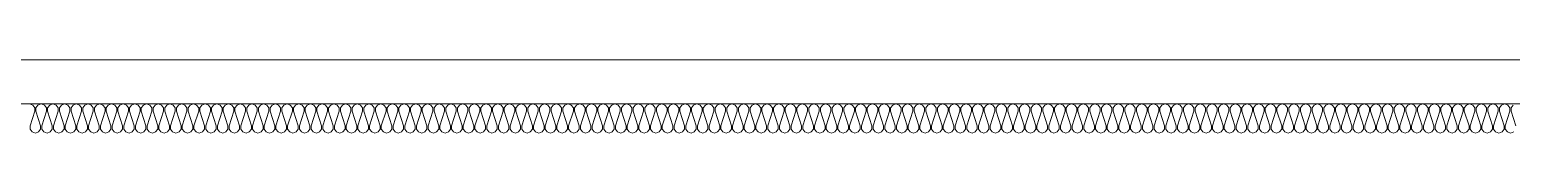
# Model space of a CAD drawing. Header units: millimetres. Extents: x 0 to 420000, y 0 to 297000.
# Drawn here: x 245673 to 250735, y 34200 to 34450 of the extents above; entities that cross this region are included whole.
import ezdxf

# ---------------------------------------------------------------- set-up
doc = ezdxf.new("R2010")
doc.units = ezdxf.units.MM
doc.linetypes.add('CEN', pattern=[62, 60, -1, 0, -1])
for name, color, linetype, lineweight in [('A-AXIS-LINE', 1, 'CEN', 15), ('A-XXXX-FIN2', 6, 'Continuous', 20), ('A-XXXX-INSL2', 8, 'Continuous', 18)]:
    doc.layers.add(name, color=color, linetype=linetype, lineweight=lineweight)

# ---------------------------------------------------------------- blocks, each defined once
blk = doc.blocks.new('axis(211208)')
at = {"layer": 'A-AXIS-LINE', "ltscale": 1000}
blk.add_line((4631788.1, -431118.7), (4955413.1, -431118.7), dxfattribs=at)
blk = doc.blocks.new('지하2층')
at = {"layer": 'A-XXXX-FIN2'}
blk.add_line((4802023.8, -391118.7), (4878823.8, -391118.7), dxfattribs=at)
at = {"layer": 'A-XXXX-INSL2'}
blk.add_line((4802023.8, -391268.7), (4878923.8, -391268.7), dxfattribs=at)
for points in [[(4815983.8, -391268.7), (4815994.8, -391272.7), (4816001.8, -391282.7), (4816001.8, -391293.7), (4815985.8, -391343.7), (4815985.8, -391354.7), (4815992.8, -391364.7), (4816003.8, -391368.7), (4816014.8, -391364.7), (4816021.8, -391354.7), (4816021.8, -391343.7), (4816005.8, -391293.7), (4816005.8, -391282.7), (4816012.8, -391272.7), (4816023.8, -391268.7), (4816034.8, -391272.7), (4816041.8, -391282.7), (4816041.8, -391293.7), (4816025.8, -391343.7), (4816025.8, -391354.7), (4816032.8, -391364.7), (4816043.8, -391368.7), (4816054.8, -391364.7), (4816061.8, -391354.7), (4816061.8, -391343.7), (4816045.8, -391293.7), (4816045.8, -391282.7), (4816052.8, -391272.7), (4816063.8, -391268.7), (4816074.8, -391272.7), (4816081.8, -391282.7), (4816081.8, -391293.7), (4816065.8, -391343.7), (4816065.8, -391354.7), (4816072.8, -391364.7), (4816083.8, -391368.7), (4816094.8, -391364.7), (4816101.8, -391354.7), (4816101.8, -391343.7), (4816085.8, -391293.7), (4816085.8, -391282.7), (4816092.8, -391272.7), (4816103.8, -391268.7), (4816114.8, -391272.7), (4816121.8, -391282.7), (4816121.8, -391293.7), (4816105.8, -391343.7), (4816105.8, -391354.7), (4816112.8, -391364.7), (4816123.8, -391368.7), (4816134.8, -391364.7), (4816141.8, -391354.7), (4816141.8, -391343.7), (4816125.8, -391293.7), (4816125.8, -391282.7), (4816132.8, -391272.7), (4816143.8, -391268.7), (4816154.8, -391272.7), (4816161.8, -391282.7), (4816161.8, -391293.7), (4816145.8, -391343.7), (4816145.8, -391354.7), (4816152.8, -391364.7), (4816163.8, -391368.7), (4816174.8, -391364.7), (4816181.8, -391354.7), (4816181.8, -391343.7), (4816165.8, -391293.7), (4816165.8, -391282.7), (4816172.8, -391272.7), (4816183.8, -391268.7), (4816194.8, -391272.7), (4816201.8, -391282.7), (4816201.8, -391293.7), (4816185.8, -391343.7), (4816185.8, -391354.7), (4816192.8, -391364.7), (4816203.8, -391368.7), (4816214.8, -391364.7), (4816221.8, -391354.7), (4816221.8, -391343.7), (4816205.8, -391293.7), (4816205.8, -391282.7), (4816212.8, -391272.7), (4816223.8, -391268.7), (4816234.8, -391272.7), (4816241.8, -391282.7), (4816241.8, -391293.7), (4816225.8, -391343.7), (4816225.8, -391354.7), (4816232.8, -391364.7), (4816243.8, -391368.7), (4816254.8, -391364.7), (4816261.8, -391354.7), (4816261.8, -391343.7), (4816245.8, -391293.7), (4816245.8, -391282.7), (4816252.8, -391272.7), (4816263.8, -391268.7), (4816274.8, -391272.7), (4816281.8, -391282.7), (4816281.8, -391293.7), (4816265.8, -391343.7), (4816265.8, -391354.7), (4816272.8, -391364.7), (4816283.8, -391368.7), (4816294.8, -391364.7), (4816301.8, -391354.7), (4816301.8, -391343.7), (4816285.8, -391293.7), (4816285.8, -391282.7), (4816292.8, -391272.7), (4816303.8, -391268.7), (4816314.8, -391272.7), (4816321.8, -391282.7), (4816321.8, -391293.7), (4816305.8, -391343.7), (4816305.8, -391354.7), (4816312.8, -391364.7), (4816323.8, -391368.7), (4816334.8, -391364.7), (4816341.8, -391354.7), (4816341.8, -391343.7), (4816325.8, -391293.7), (4816325.8, -391282.7), (4816332.8, -391272.7), (4816343.8, -391268.7), (4816354.8, -391272.7), (4816361.8, -391282.7), (4816361.8, -391293.7), (4816345.8, -391343.7), (4816345.8, -391354.7), (4816352.8, -391364.7), (4816363.8, -391368.7), (4816374.8, -391364.7), (4816381.8, -391354.7), (4816381.8, -391343.7), (4816365.8, -391293.7), (4816365.8, -391282.7), (4816372.8, -391272.7), (4816383.8, -391268.7), (4816394.8, -391272.7), (4816401.8, -391282.7), (4816401.8, -391293.7), (4816385.8, -391343.7), (4816385.8, -391354.7), (4816392.8, -391364.7), (4816403.8, -391368.7), (4816414.8, -391364.7), (4816421.8, -391354.7), (4816421.8, -391343.7), (4816405.8, -391293.7), (4816405.8, -391282.7), (4816412.8, -391272.7), (4816423.8, -391268.7), (4816434.8, -391272.7), (4816441.8, -391282.7), (4816441.8, -391293.7), (4816425.8, -391343.7), (4816425.8, -391354.7), (4816432.8, -391364.7), (4816443.8, -391368.7), (4816454.8, -391364.7), (4816461.8, -391354.7), (4816461.8, -391343.7), (4816445.8, -391293.7), (4816445.8, -391282.7), (4816452.8, -391272.7), (4816463.8, -391268.7), (4816474.8, -391272.7), (4816481.8, -391282.7), (4816481.8, -391293.7), (4816465.8, -391343.7), (4816465.8, -391354.7), (4816472.8, -391364.7), (4816483.8, -391368.7), (4816494.8, -391364.7), (4816501.8, -391354.7), (4816501.8, -391343.7), (4816485.8, -391293.7), (4816485.8, -391282.7), (4816492.8, -391272.7), (4816503.8, -391268.7), (4816514.8, -391272.7), (4816521.8, -391282.7), (4816521.8, -391293.7), (4816505.8, -391343.7), (4816505.8, -391354.7), (4816512.8, -391364.7), (4816523.8, -391368.7), (4816534.8, -391364.7), (4816541.8, -391354.7), (4816541.8, -391343.7), (4816525.8, -391293.7), (4816525.8, -391282.7), (4816532.8, -391272.7), (4816543.8, -391268.7), (4816554.8, -391272.7), (4816561.8, -391282.7), (4816561.8, -391293.7), (4816545.8, -391343.7), (4816545.8, -391354.7), (4816552.8, -391364.7), (4816563.8, -391368.7), (4816574.8, -391364.7), (4816581.8, -391354.7), (4816581.8, -391343.7), (4816565.8, -391293.7), (4816565.8, -391282.7), (4816572.8, -391272.7), (4816583.8, -391268.7), (4816594.8, -391272.7), (4816601.8, -391282.7), (4816601.8, -391293.7), (4816585.8, -391343.7), (4816585.8, -391354.7), (4816592.8, -391364.7), (4816603.8, -391368.7), (4816614.8, -391364.7), (4816621.8, -391354.7), (4816621.8, -391343.7), (4816605.8, -391293.7), (4816605.8, -391282.7), (4816612.8, -391272.7), (4816623.8, -391268.7), (4816634.8, -391272.7), (4816641.8, -391282.7), (4816641.8, -391293.7), (4816625.8, -391343.7), (4816625.8, -391354.7), (4816632.8, -391364.7), (4816643.8, -391368.7), (4816654.8, -391364.7), (4816661.8, -391354.7), (4816661.8, -391343.7), (4816645.8, -391293.7), (4816645.8, -391282.7), (4816652.8, -391272.7), (4816663.8, -391268.7), (4816674.8, -391272.7), (4816681.8, -391282.7), (4816681.8, -391293.7), (4816665.8, -391343.7), (4816665.8, -391354.7), (4816672.8, -391364.7), (4816683.8, -391368.7), (4816694.8, -391364.7), (4816701.8, -391354.7), (4816701.8, -391343.7), (4816685.8, -391293.7), (4816685.8, -391282.7), (4816692.8, -391272.7), (4816703.8, -391268.7), (4816714.8, -391272.7), (4816721.8, -391282.7), (4816721.8, -391293.7), (4816705.8, -391343.7), (4816705.8, -391354.7), (4816712.8, -391364.7), (4816723.8, -391368.7), (4816734.8, -391364.7), (4816741.8, -391354.7), (4816741.8, -391343.7), (4816725.8, -391293.7), (4816725.8, -391282.7), (4816732.8, -391272.7), (4816743.8, -391268.7), (4816754.8, -391272.7), (4816761.8, -391282.7), (4816761.8, -391293.7), (4816745.8, -391343.7), (4816745.8, -391354.7), (4816752.8, -391364.7), (4816763.8, -391368.7), (4816774.8, -391364.7), (4816781.8, -391354.7), (4816781.8, -391343.7), (4816765.8, -391293.7), (4816765.8, -391282.7), (4816772.8, -391272.7), (4816783.8, -391268.7), (4816794.8, -391272.7), (4816801.8, -391282.7), (4816801.8, -391293.7), (4816785.8, -391343.7), (4816785.8, -391354.7), (4816792.8, -391364.7), (4816803.8, -391368.7), (4816814.8, -391364.7), (4816821.8, -391354.7), (4816821.8, -391343.7), (4816805.8, -391293.7), (4816805.8, -391282.7), (4816812.8, -391272.7), (4816823.8, -391268.7), (4816834.8, -391272.7), (4816841.8, -391282.7), (4816841.8, -391293.7), (4816825.8, -391343.7), (4816825.8, -391354.7), (4816832.8, -391364.7), (4816843.8, -391368.7), (4816854.8, -391364.7), (4816861.8, -391354.7), (4816861.8, -391343.7), (4816845.8, -391293.7), (4816845.8, -391282.7), (4816852.8, -391272.7), (4816863.8, -391268.7), (4816874.8, -391272.7), (4816881.8, -391282.7), (4816881.8, -391293.7), (4816865.8, -391343.7), (4816865.8, -391354.7), (4816872.8, -391364.7), (4816883.8, -391368.7), (4816894.8, -391364.7), (4816901.8, -391354.7), (4816901.8, -391343.7), (4816885.8, -391293.7), (4816885.8, -391282.7), (4816892.8, -391272.7), (4816903.8, -391268.7), (4816914.8, -391272.7), (4816921.8, -391282.7), (4816921.8, -391293.7), (4816905.8, -391343.7), (4816905.8, -391354.7), (4816912.8, -391364.7), (4816923.8, -391368.7), (4816934.8, -391364.7), (4816941.8, -391354.7), (4816941.8, -391343.7), (4816925.8, -391293.7), (4816925.8, -391282.7), (4816932.8, -391272.7), (4816943.8, -391268.7), (4816954.8, -391272.7), (4816961.8, -391282.7), (4816961.8, -391293.7), (4816945.8, -391343.7), (4816945.8, -391354.7), (4816952.8, -391364.7), (4816963.8, -391368.7), (4816974.8, -391364.7), (4816981.8, -391354.7), (4816981.8, -391343.7), (4816965.8, -391293.7), (4816965.8, -391282.7), (4816972.8, -391272.7), (4816983.8, -391268.7), (4816994.8, -391272.7), (4817001.8, -391282.7), (4817001.8, -391293.7), (4816985.8, -391343.7), (4816985.8, -391354.7), (4816992.8, -391364.7), (4817003.8, -391368.7), (4817014.8, -391364.7), (4817021.8, -391354.7), (4817021.8, -391343.7), (4817005.8, -391293.7), (4817005.8, -391282.7), (4817012.8, -391272.7), (4817023.8, -391268.7), (4817034.8, -391272.7), (4817041.8, -391282.7), (4817041.8, -391293.7), (4817025.8, -391343.7), (4817025.8, -391354.7), (4817032.8, -391364.7), (4817043.8, -391368.7), (4817054.8, -391364.7), (4817061.8, -391354.7), (4817061.8, -391343.7), (4817045.8, -391293.7), (4817045.8, -391282.7), (4817052.8, -391272.7), (4817063.8, -391268.7), (4817074.8, -391272.7), (4817081.8, -391282.7), (4817081.8, -391293.7), (4817065.8, -391343.7), (4817065.8, -391354.7), (4817072.8, -391364.7), (4817083.8, -391368.7), (4817094.8, -391364.7), (4817101.8, -391354.7), (4817101.8, -391343.7), (4817085.8, -391293.7), (4817085.8, -391282.7), (4817092.8, -391272.7), (4817103.8, -391268.7), (4817114.8, -391272.7), (4817121.8, -391282.7), (4817121.8, -391293.7), (4817105.8, -391343.7), (4817105.8, -391354.7), (4817112.8, -391364.7), (4817123.8, -391368.7), (4817134.8, -391364.7), (4817141.8, -391354.7), (4817141.8, -391343.7), (4817125.8, -391293.7), (4817125.8, -391282.7), (4817132.8, -391272.7), (4817143.8, -391268.7), (4817154.8, -391272.7), (4817161.8, -391282.7), (4817161.8, -391293.7), (4817145.8, -391343.7), (4817145.8, -391354.7), (4817152.8, -391364.7), (4817163.8, -391368.7), (4817174.8, -391364.7), (4817181.8, -391354.7), (4817181.8, -391343.7), (4817165.8, -391293.7), (4817165.8, -391282.7), (4817172.8, -391272.7), (4817183.8, -391268.7), (4817194.8, -391272.7), (4817201.8, -391282.7), (4817201.8, -391293.7), (4817185.8, -391343.7), (4817185.8, -391354.7), (4817192.8, -391364.7), (4817203.8, -391368.7), (4817214.8, -391364.7), (4817221.8, -391354.7), (4817221.8, -391343.7), (4817205.8, -391293.7), (4817205.8, -391282.7), (4817212.8, -391272.7), (4817223.8, -391268.7), (4817234.8, -391272.7), (4817241.8, -391282.7), (4817241.8, -391293.7), (4817225.8, -391343.7), (4817225.8, -391354.7), (4817232.8, -391364.7), (4817243.8, -391368.7), (4817254.8, -391364.7), (4817261.8, -391354.7), (4817261.8, -391343.7), (4817245.8, -391293.7), (4817245.8, -391282.7), (4817252.8, -391272.7), (4817263.8, -391268.7), (4817274.8, -391272.7), (4817281.8, -391282.7), (4817281.8, -391293.7), (4817265.8, -391343.7), (4817265.8, -391354.7), (4817272.8, -391364.7), (4817283.8, -391368.7), (4817294.8, -391364.7), (4817301.8, -391354.7), (4817301.8, -391343.7), (4817285.8, -391293.7), (4817285.8, -391282.7), (4817292.8, -391272.7), (4817303.8, -391268.7), (4817314.8, -391272.7), (4817321.8, -391282.7), (4817321.8, -391293.7), (4817305.8, -391343.7), (4817305.8, -391354.7), (4817312.8, -391364.7), (4817323.8, -391368.7), (4817334.8, -391364.7), (4817341.8, -391354.7), (4817341.8, -391343.7), (4817325.8, -391293.7), (4817325.8, -391282.7), (4817332.8, -391272.7), (4817343.8, -391268.7), (4817354.8, -391272.7), (4817361.8, -391282.7), (4817361.8, -391293.7), (4817345.8, -391343.7), (4817345.8, -391354.7), (4817352.8, -391364.7), (4817363.8, -391368.7), (4817374.8, -391364.7), (4817381.8, -391354.7), (4817381.8, -391343.7), (4817365.8, -391293.7), (4817365.8, -391282.7), (4817372.8, -391272.7), (4817383.8, -391268.7), (4817394.8, -391272.7), (4817401.8, -391282.7), (4817401.8, -391293.7), (4817385.8, -391343.7), (4817385.8, -391354.7), (4817392.8, -391364.7), (4817403.8, -391368.7), (4817414.8, -391364.7), (4817421.8, -391354.7), (4817421.8, -391343.7), (4817405.8, -391293.7), (4817405.8, -391282.7), (4817412.8, -391272.7), (4817423.8, -391268.7), (4817434.8, -391272.7), (4817441.8, -391282.7), (4817441.8, -391293.7), (4817425.8, -391343.7), (4817425.8, -391354.7), (4817432.8, -391364.7), (4817443.8, -391368.7), (4817454.8, -391364.7), (4817461.8, -391354.7), (4817461.8, -391343.7), (4817445.8, -391293.7), (4817445.8, -391282.7), (4817452.8, -391272.7), (4817463.8, -391268.7), (4817474.8, -391272.7), (4817481.8, -391282.7), (4817481.8, -391293.7), (4817465.8, -391343.7), (4817465.8, -391354.7), (4817472.8, -391364.7), (4817483.8, -391368.7), (4817494.8, -391364.7), (4817501.8, -391354.7), (4817501.8, -391343.7), (4817485.8, -391293.7), (4817485.8, -391282.7), (4817492.8, -391272.7), (4817503.8, -391268.7), (4817514.8, -391272.7), (4817521.8, -391282.7), (4817521.8, -391293.7), (4817505.8, -391343.7), (4817505.8, -391354.7), (4817512.8, -391364.7), (4817523.8, -391368.7), (4817534.8, -391364.7), (4817541.8, -391354.7), (4817541.8, -391343.7), (4817525.8, -391293.7), (4817525.8, -391282.7), (4817532.8, -391272.7), (4817543.8, -391268.7), (4817554.8, -391272.7), (4817561.8, -391282.7), (4817561.8, -391293.7), (4817545.8, -391343.7), (4817545.8, -391354.7), (4817552.8, -391364.7), (4817563.8, -391368.7), (4817574.8, -391364.7), (4817581.8, -391354.7), (4817581.8, -391343.7), (4817565.8, -391293.7), (4817565.8, -391282.7), (4817572.8, -391272.7), (4817583.8, -391268.7), (4817594.8, -391272.7), (4817601.8, -391282.7), (4817601.8, -391293.7), (4817585.8, -391343.7), (4817585.8, -391354.7), (4817592.8, -391364.7), (4817603.8, -391368.7), (4817614.8, -391364.7), (4817621.8, -391354.7), (4817621.8, -391343.7), (4817605.8, -391293.7), (4817605.8, -391282.7), (4817612.8, -391272.7), (4817623.8, -391268.7), (4817634.8, -391272.7), (4817641.8, -391282.7), (4817641.8, -391293.7), (4817625.8, -391343.7), (4817625.8, -391354.7), (4817632.8, -391364.7), (4817643.8, -391368.7), (4817654.8, -391364.7), (4817661.8, -391354.7), (4817661.8, -391343.7), (4817645.8, -391293.7), (4817645.8, -391282.7), (4817652.8, -391272.7), (4817663.8, -391268.7), (4817674.8, -391272.7), (4817681.8, -391282.7), (4817681.8, -391293.7), (4817665.8, -391343.7), (4817665.8, -391354.7), (4817672.8, -391364.7), (4817683.8, -391368.7), (4817694.8, -391364.7), (4817701.8, -391354.7), (4817701.8, -391343.7), (4817685.8, -391293.7), (4817685.8, -391282.7), (4817692.8, -391272.7), (4817703.8, -391268.7), (4817714.8, -391272.7), (4817721.8, -391282.7), (4817721.8, -391293.7), (4817705.8, -391343.7), (4817705.8, -391354.7), (4817712.8, -391364.7), (4817723.8, -391368.7), (4817734.8, -391364.7), (4817741.8, -391354.7), (4817741.8, -391343.7), (4817725.8, -391293.7), (4817725.8, -391282.7), (4817732.8, -391272.7), (4817743.8, -391268.7), (4817754.8, -391272.7), (4817761.8, -391282.7), (4817761.8, -391293.7), (4817745.8, -391343.7), (4817745.8, -391354.7), (4817752.8, -391364.7), (4817763.8, -391368.7), (4817774.8, -391364.7), (4817781.8, -391354.7), (4817781.8, -391343.7), (4817765.8, -391293.7), (4817765.8, -391282.7), (4817772.8, -391272.7), (4817783.8, -391268.7), (4817794.8, -391272.7), (4817801.8, -391282.7), (4817801.8, -391293.7), (4817785.8, -391343.7), (4817785.8, -391354.7), (4817792.8, -391364.7), (4817803.8, -391368.7), (4817814.8, -391364.7), (4817821.8, -391354.7), (4817821.8, -391343.7), (4817805.8, -391293.7), (4817805.8, -391282.7), (4817812.8, -391272.7), (4817823.8, -391268.7), (4817834.8, -391272.7), (4817841.8, -391282.7), (4817841.8, -391293.7), (4817825.8, -391343.7), (4817825.8, -391354.7), (4817832.8, -391364.7), (4817843.8, -391368.7), (4817854.8, -391364.7), (4817861.8, -391354.7), (4817861.8, -391343.7), (4817845.8, -391293.7), (4817845.8, -391282.7), (4817852.8, -391272.7), (4817863.8, -391268.7), (4817874.8, -391272.7), (4817881.8, -391282.7), (4817881.8, -391293.7), (4817865.8, -391343.7), (4817865.8, -391354.7), (4817872.8, -391364.7), (4817883.8, -391368.7), (4817894.8, -391364.7), (4817901.8, -391354.7), (4817901.8, -391343.7), (4817885.8, -391293.7), (4817885.8, -391282.7), (4817892.8, -391272.7), (4817903.8, -391268.7), (4817914.8, -391272.7), (4817921.8, -391282.7), (4817921.8, -391293.7), (4817905.8, -391343.7), (4817905.8, -391354.7), (4817912.8, -391364.7), (4817923.8, -391368.7), (4817934.8, -391364.7), (4817941.8, -391354.7), (4817941.8, -391343.7), (4817925.8, -391293.7), (4817925.8, -391282.7), (4817932.8, -391272.7), (4817943.8, -391268.7), (4817954.8, -391272.7), (4817961.8, -391282.7), (4817961.8, -391293.7), (4817945.8, -391343.7), (4817945.8, -391354.7), (4817952.8, -391364.7), (4817963.8, -391368.7), (4817974.8, -391364.7), (4817981.8, -391354.7), (4817981.8, -391343.7), (4817965.8, -391293.7), (4817965.8, -391282.7), (4817972.8, -391272.7), (4817983.8, -391268.7), (4817994.8, -391272.7), (4818001.8, -391282.7), (4818001.8, -391293.7), (4817985.8, -391343.7), (4817985.8, -391354.7), (4817992.8, -391364.7), (4818003.8, -391368.7), (4818014.8, -391364.7), (4818021.8, -391354.7), (4818021.8, -391343.7), (4818005.8, -391293.7), (4818005.8, -391282.7), (4818012.8, -391272.7), (4818023.8, -391268.7), (4818034.8, -391272.7), (4818041.8, -391282.7), (4818041.8, -391293.7), (4818025.8, -391343.7), (4818025.8, -391354.7), (4818032.8, -391364.7), (4818043.8, -391368.7), (4818054.8, -391364.7), (4818061.8, -391354.7), (4818061.8, -391343.7), (4818045.8, -391293.7), (4818045.8, -391282.7), (4818052.8, -391272.7), (4818063.8, -391268.7), (4818074.8, -391272.7), (4818081.8, -391282.7), (4818081.8, -391293.7), (4818065.8, -391343.7), (4818065.8, -391354.7), (4818072.8, -391364.7), (4818083.8, -391368.7), (4818094.8, -391364.7), (4818101.8, -391354.7), (4818101.8, -391343.7), (4818085.8, -391293.7), (4818085.8, -391282.7), (4818092.8, -391272.7), (4818103.8, -391268.7), (4818114.8, -391272.7), (4818121.8, -391282.7), (4818121.8, -391293.7), (4818105.8, -391343.7), (4818105.8, -391354.7), (4818112.8, -391364.7), (4818123.8, -391368.7), (4818134.8, -391364.7), (4818141.8, -391354.7), (4818141.8, -391343.7), (4818125.8, -391293.7), (4818125.8, -391282.7), (4818132.8, -391272.7), (4818143.8, -391268.7), (4818154.8, -391272.7), (4818161.8, -391282.7), (4818161.8, -391293.7), (4818145.8, -391343.7), (4818145.8, -391354.7), (4818152.8, -391364.7), (4818163.8, -391368.7), (4818174.8, -391364.7), (4818181.8, -391354.7), (4818181.8, -391343.7), (4818165.8, -391293.7), (4818165.8, -391282.7), (4818172.8, -391272.7), (4818183.8, -391268.7), (4818194.8, -391272.7), (4818201.8, -391282.7), (4818201.8, -391293.7), (4818185.8, -391343.7), (4818185.8, -391354.7), (4818192.8, -391364.7), (4818203.8, -391368.7), (4818214.8, -391364.7), (4818221.8, -391354.7), (4818221.8, -391343.7), (4818205.8, -391293.7), (4818205.8, -391282.7), (4818212.8, -391272.7), (4818223.8, -391268.7), (4818234.8, -391272.7), (4818241.8, -391282.7), (4818241.8, -391293.7), (4818225.8, -391343.7), (4818225.8, -391354.7), (4818232.8, -391364.7), (4818243.8, -391368.7), (4818254.8, -391364.7), (4818261.8, -391354.7), (4818261.8, -391343.7), (4818245.8, -391293.7), (4818245.8, -391282.7), (4818252.8, -391272.7), (4818263.8, -391268.7), (4818274.8, -391272.7), (4818281.8, -391282.7), (4818281.8, -391293.7), (4818265.8, -391343.7), (4818265.8, -391354.7), (4818272.8, -391364.7), (4818283.8, -391368.7), (4818294.8, -391364.7), (4818301.8, -391354.7), (4818301.8, -391343.7), (4818285.8, -391293.7), (4818285.8, -391282.7), (4818292.8, -391272.7), (4818303.8, -391268.7), (4818314.8, -391272.7), (4818321.8, -391282.7), (4818321.8, -391293.7), (4818305.8, -391343.7), (4818305.8, -391354.7), (4818312.8, -391364.7), (4818323.8, -391368.7), (4818334.8, -391364.7), (4818341.8, -391354.7), (4818341.8, -391343.7), (4818325.8, -391293.7), (4818325.8, -391282.7), (4818332.8, -391272.7), (4818343.8, -391268.7), (4818354.8, -391272.7), (4818361.8, -391282.7), (4818361.8, -391293.7), (4818345.8, -391343.7), (4818345.8, -391354.7), (4818352.8, -391364.7), (4818363.8, -391368.7), (4818374.8, -391364.7), (4818381.8, -391354.7), (4818381.8, -391343.7), (4818365.8, -391293.7), (4818365.8, -391282.7), (4818372.8, -391272.7), (4818383.8, -391268.7), (4818394.8, -391272.7), (4818401.8, -391282.7), (4818401.8, -391293.7), (4818385.8, -391343.7), (4818385.8, -391354.7), (4818392.8, -391364.7), (4818403.8, -391368.7), (4818414.8, -391364.7), (4818421.8, -391354.7), (4818421.8, -391343.7), (4818405.8, -391293.7), (4818405.8, -391282.7), (4818412.8, -391272.7), (4818423.8, -391268.7), (4818434.8, -391272.7), (4818441.8, -391282.7), (4818441.8, -391293.7), (4818425.8, -391343.7), (4818425.8, -391354.7), (4818432.8, -391364.7), (4818443.8, -391368.7), (4818454.8, -391364.7), (4818461.8, -391354.7), (4818461.8, -391343.7), (4818445.8, -391293.7), (4818445.8, -391282.7), (4818452.8, -391272.7), (4818463.8, -391268.7), (4818474.8, -391272.7), (4818481.8, -391282.7), (4818481.8, -391293.7), (4818465.8, -391343.7), (4818465.8, -391354.7), (4818472.8, -391364.7), (4818483.8, -391368.7), (4818494.8, -391364.7), (4818501.8, -391354.7), (4818501.8, -391343.7), (4818485.8, -391293.7), (4818485.8, -391282.7), (4818492.8, -391272.7), (4818503.8, -391268.7), (4818514.8, -391272.7), (4818521.8, -391282.7), (4818521.8, -391293.7), (4818505.8, -391343.7), (4818505.8, -391354.7), (4818512.8, -391364.7), (4818523.8, -391368.7), (4818534.8, -391364.7), (4818541.8, -391354.7), (4818541.8, -391343.7), (4818525.8, -391293.7), (4818525.8, -391282.7), (4818532.8, -391272.7), (4818543.8, -391268.7), (4818554.8, -391272.7), (4818561.8, -391282.7), (4818561.8, -391293.7), (4818545.8, -391343.7), (4818545.8, -391354.7), (4818552.8, -391364.7), (4818563.8, -391368.7), (4818574.8, -391364.7), (4818581.8, -391354.7), (4818581.8, -391343.7), (4818565.8, -391293.7), (4818565.8, -391282.7), (4818572.8, -391272.7), (4818583.8, -391268.7), (4818594.8, -391272.7), (4818601.8, -391282.7), (4818601.8, -391293.7), (4818585.8, -391343.7), (4818585.8, -391354.7), (4818592.8, -391364.7), (4818603.8, -391368.7), (4818614.8, -391364.7), (4818621.8, -391354.7), (4818621.8, -391343.7), (4818605.8, -391293.7), (4818605.8, -391282.7), (4818612.8, -391272.7), (4818623.8, -391268.7), (4818634.8, -391272.7), (4818641.8, -391282.7), (4818641.8, -391293.7), (4818625.8, -391343.7), (4818625.8, -391354.7), (4818632.8, -391364.7), (4818643.8, -391368.7), (4818654.8, -391364.7), (4818661.8, -391354.7), (4818661.8, -391343.7), (4818645.8, -391293.7), (4818645.8, -391282.7), (4818652.8, -391272.7), (4818663.8, -391268.7), (4818674.8, -391272.7), (4818681.8, -391282.7), (4818681.8, -391293.7), (4818665.8, -391343.7), (4818665.8, -391354.7), (4818672.8, -391364.7), (4818683.8, -391368.7), (4818694.8, -391364.7), (4818701.8, -391354.7), (4818701.8, -391343.7), (4818685.8, -391293.7), (4818685.8, -391282.7), (4818692.8, -391272.7), (4818703.8, -391268.7), (4818714.8, -391272.7), (4818721.8, -391282.7), (4818721.8, -391293.7), (4818705.8, -391343.7), (4818705.8, -391354.7), (4818712.8, -391364.7), (4818723.8, -391368.7), (4818734.8, -391364.7), (4818741.8, -391354.7), (4818741.8, -391343.7), (4818725.8, -391293.7), (4818725.8, -391282.7), (4818732.8, -391272.7), (4818743.8, -391268.7), (4818754.8, -391272.7), (4818761.8, -391282.7), (4818761.8, -391293.7), (4818745.8, -391343.7), (4818745.8, -391354.7), (4818752.8, -391364.7), (4818763.8, -391368.7), (4818774.8, -391364.7), (4818781.8, -391354.7), (4818781.8, -391343.7), (4818765.8, -391293.7), (4818765.8, -391282.7), (4818772.8, -391272.7), (4818783.8, -391268.7), (4818794.8, -391272.7), (4818801.8, -391282.7), (4818801.8, -391293.7), (4818785.8, -391343.7), (4818785.8, -391354.7), (4818792.8, -391364.7), (4818803.8, -391368.7), (4818814.8, -391364.7), (4818821.8, -391354.7), (4818821.8, -391343.7), (4818805.8, -391293.7), (4818805.8, -391282.7), (4818812.8, -391272.7), (4818823.8, -391268.7), (4818834.8, -391272.7), (4818841.8, -391282.7), (4818841.8, -391293.7), (4818825.8, -391343.7), (4818825.8, -391354.7), (4818832.8, -391364.7), (4818843.8, -391368.7), (4818854.8, -391364.7), (4818861.8, -391354.7), (4818861.8, -391343.7), (4818845.8, -391293.7), (4818845.8, -391282.7), (4818852.8, -391272.7), (4818863.8, -391268.7), (4818874.8, -391272.7), (4818881.8, -391282.7), (4818881.8, -391293.7), (4818865.8, -391343.7), (4818865.8, -391354.7), (4818872.8, -391364.7), (4818883.8, -391368.7), (4818894.8, -391364.7), (4818901.8, -391354.7), (4818901.8, -391343.7), (4818885.8, -391293.7), (4818885.8, -391282.7), (4818892.8, -391272.7), (4818903.8, -391268.7), (4818914.8, -391272.7), (4818921.8, -391282.7), (4818921.8, -391293.7), (4818905.8, -391343.7), (4818905.8, -391354.7), (4818912.8, -391364.7), (4818923.8, -391368.7), (4818934.8, -391364.7), (4818941.8, -391354.7), (4818941.8, -391343.7), (4818925.8, -391293.7), (4818925.8, -391282.7), (4818932.8, -391272.7), (4818943.8, -391268.7), (4818954.8, -391272.7), (4818961.8, -391282.7), (4818961.8, -391293.7), (4818945.8, -391343.7), (4818945.8, -391354.7), (4818952.8, -391364.7), (4818963.8, -391368.7), (4818974.8, -391364.7), (4818981.8, -391354.7), (4818981.8, -391343.7), (4818965.8, -391293.7), (4818965.8, -391282.7), (4818972.8, -391272.7), (4818983.8, -391268.7), (4818994.8, -391272.7), (4819001.8, -391282.7), (4819001.8, -391293.7), (4818985.8, -391343.7), (4818985.8, -391354.7), (4818992.8, -391364.7), (4819003.8, -391368.7), (4819014.8, -391364.7), (4819021.8, -391354.7), (4819021.8, -391343.7), (4819005.8, -391293.7), (4819005.8, -391282.7), (4819012.8, -391272.7), (4819023.8, -391268.7), (4819034.8, -391272.7), (4819041.8, -391282.7), (4819041.8, -391293.7), (4819025.8, -391343.7), (4819025.8, -391354.7), (4819032.8, -391364.7), (4819043.8, -391368.7), (4819054.8, -391364.7), (4819061.8, -391354.7), (4819061.8, -391343.7), (4819045.8, -391293.7), (4819045.8, -391282.7), (4819052.8, -391272.7), (4819063.8, -391268.7), (4819074.8, -391272.7), (4819081.8, -391282.7), (4819081.8, -391293.7), (4819065.8, -391343.7), (4819065.8, -391354.7), (4819072.8, -391364.7), (4819083.8, -391368.7), (4819094.8, -391364.7), (4819101.8, -391354.7), (4819101.8, -391343.7), (4819085.8, -391293.7), (4819085.8, -391282.7), (4819092.8, -391272.7), (4819103.8, -391268.7), (4819114.8, -391272.7), (4819121.8, -391282.7), (4819121.8, -391293.7), (4819105.8, -391343.7), (4819105.8, -391354.7), (4819112.8, -391364.7), (4819123.8, -391368.7), (4819134.8, -391364.7), (4819141.8, -391354.7), (4819141.8, -391343.7), (4819125.8, -391293.7), (4819125.8, -391282.7), (4819132.8, -391272.7), (4819143.8, -391268.7), (4819154.8, -391272.7), (4819161.8, -391282.7), (4819161.8, -391293.7), (4819145.8, -391343.7), (4819145.8, -391354.7), (4819152.8, -391364.7), (4819163.8, -391368.7), (4819174.8, -391364.7), (4819181.8, -391354.7), (4819181.8, -391343.7), (4819165.8, -391293.7), (4819165.8, -391282.7), (4819172.8, -391272.7), (4819183.8, -391268.7), (4819194.8, -391272.7), (4819201.8, -391282.7), (4819201.8, -391293.7), (4819185.8, -391343.7), (4819185.8, -391354.7), (4819192.8, -391364.7), (4819203.8, -391368.7), (4819214.8, -391364.7), (4819221.8, -391354.7), (4819221.8, -391343.7), (4819205.8, -391293.7), (4819205.8, -391282.7), (4819212.8, -391272.7), (4819223.8, -391268.7), (4819234.8, -391272.7), (4819241.8, -391282.7), (4819241.8, -391293.7), (4819225.8, -391343.7), (4819225.8, -391354.7), (4819232.8, -391364.7), (4819243.8, -391368.7), (4819254.8, -391364.7), (4819261.8, -391354.7), (4819261.8, -391343.7), (4819245.8, -391293.7), (4819245.8, -391282.7), (4819252.8, -391272.7), (4819263.8, -391268.7), (4819274.8, -391272.7), (4819281.8, -391282.7), (4819281.8, -391293.7), (4819265.8, -391343.7), (4819265.8, -391354.7), (4819272.8, -391364.7), (4819283.8, -391368.7), (4819294.8, -391364.7), (4819301.8, -391354.7), (4819301.8, -391343.7), (4819285.8, -391293.7), (4819285.8, -391282.7), (4819292.8, -391272.7), (4819303.8, -391268.7), (4819314.8, -391272.7), (4819321.8, -391282.7), (4819321.8, -391293.7), (4819305.8, -391343.7), (4819305.8, -391354.7), (4819312.8, -391364.7), (4819323.8, -391368.7), (4819334.8, -391364.7), (4819341.8, -391354.7), (4819341.8, -391343.7), (4819325.8, -391293.7), (4819325.8, -391282.7), (4819332.8, -391272.7), (4819343.8, -391268.7), (4819354.8, -391272.7), (4819361.8, -391282.7), (4819361.8, -391293.7), (4819345.8, -391343.7), (4819345.8, -391354.7), (4819352.8, -391364.7), (4819363.8, -391368.7), (4819374.8, -391364.7), (4819381.8, -391354.7), (4819381.8, -391343.7), (4819365.8, -391293.7), (4819365.8, -391282.7), (4819372.8, -391272.7), (4819383.8, -391268.7), (4819394.8, -391272.7), (4819401.8, -391282.7), (4819401.8, -391293.7), (4819385.8, -391343.7), (4819385.8, -391354.7), (4819392.8, -391364.7), (4819403.8, -391368.7), (4819414.8, -391364.7), (4819421.8, -391354.7), (4819421.8, -391343.7), (4819405.8, -391293.7), (4819405.8, -391282.7), (4819412.8, -391272.7), (4819423.8, -391268.7), (4819434.8, -391272.7), (4819441.8, -391282.7), (4819441.8, -391293.7), (4819425.8, -391343.7), (4819425.8, -391354.7), (4819432.8, -391364.7), (4819443.8, -391368.7), (4819454.8, -391364.7), (4819461.8, -391354.7), (4819461.8, -391343.7), (4819445.8, -391293.7), (4819445.8, -391282.7), (4819452.8, -391272.7), (4819463.8, -391268.7), (4819474.8, -391272.7), (4819481.8, -391282.7), (4819481.8, -391293.7), (4819465.8, -391343.7), (4819465.8, -391354.7), (4819472.8, -391364.7), (4819483.8, -391368.7), (4819494.8, -391364.7), (4819501.8, -391354.7), (4819501.8, -391343.7), (4819485.8, -391293.7), (4819485.8, -391282.7), (4819492.8, -391272.7), (4819503.8, -391268.7), (4819514.8, -391272.7), (4819521.8, -391282.7), (4819521.8, -391293.7), (4819505.8, -391343.7), (4819505.8, -391354.7), (4819512.8, -391364.7), (4819523.8, -391368.7), (4819534.8, -391364.7), (4819541.8, -391354.7), (4819541.8, -391343.7), (4819525.8, -391293.7), (4819525.8, -391282.7), (4819532.8, -391272.7), (4819543.8, -391268.7), (4819554.8, -391272.7), (4819561.8, -391282.7), (4819561.8, -391293.7), (4819545.8, -391343.7), (4819545.8, -391354.7), (4819552.8, -391364.7), (4819563.8, -391368.7), (4819574.8, -391364.7), (4819581.8, -391354.7), (4819581.8, -391343.7), (4819565.8, -391293.7), (4819565.8, -391282.7), (4819572.8, -391272.7), (4819583.8, -391268.7), (4819594.8, -391272.7), (4819601.8, -391282.7), (4819601.8, -391293.7), (4819585.8, -391343.7), (4819585.8, -391354.7), (4819592.8, -391364.7), (4819603.8, -391368.7), (4819614.8, -391364.7), (4819621.8, -391354.7), (4819621.8, -391343.7), (4819605.8, -391293.7), (4819605.8, -391282.7), (4819612.8, -391272.7), (4819623.8, -391268.7), (4819634.8, -391272.7), (4819641.8, -391282.7), (4819641.8, -391293.7), (4819625.8, -391343.7), (4819625.8, -391354.7), (4819632.8, -391364.7), (4819643.8, -391368.7), (4819654.8, -391364.7), (4819661.8, -391354.7), (4819661.8, -391343.7), (4819645.8, -391293.7), (4819645.8, -391282.7), (4819652.8, -391272.7), (4819663.8, -391268.7), (4819674.8, -391272.7), (4819681.8, -391282.7), (4819681.8, -391293.7), (4819665.8, -391343.7), (4819665.8, -391354.7), (4819672.8, -391364.7), (4819683.8, -391368.7), (4819694.8, -391364.7), (4819701.8, -391354.7), (4819701.8, -391343.7), (4819685.8, -391293.7), (4819685.8, -391282.7), (4819692.8, -391272.7), (4819703.8, -391268.7), (4819714.8, -391272.7), (4819721.8, -391282.7), (4819721.8, -391293.7), (4819705.8, -391343.7), (4819705.8, -391354.7), (4819712.8, -391364.7), (4819723.8, -391368.7), (4819734.8, -391364.7), (4819741.8, -391354.7), (4819741.8, -391343.7), (4819725.8, -391293.7), (4819725.8, -391282.7), (4819732.8, -391272.7), (4819743.8, -391268.7), (4819754.8, -391272.7), (4819761.8, -391282.7), (4819761.8, -391293.7), (4819745.8, -391343.7), (4819745.8, -391354.7), (4819752.8, -391364.7), (4819763.8, -391368.7), (4819774.8, -391364.7), (4819781.8, -391354.7), (4819781.8, -391343.7), (4819765.8, -391293.7), (4819765.8, -391282.7), (4819772.8, -391272.7), (4819783.8, -391268.7), (4819794.8, -391272.7), (4819801.8, -391282.7), (4819801.8, -391293.7), (4819785.8, -391343.7), (4819785.8, -391354.7), (4819792.8, -391364.7), (4819803.8, -391368.7), (4819814.8, -391364.7), (4819821.8, -391354.7), (4819821.8, -391343.7), (4819805.8, -391293.7), (4819805.8, -391282.7), (4819812.8, -391272.7), (4819823.8, -391268.7), (4819834.8, -391272.7), (4819841.8, -391282.7), (4819841.8, -391293.7), (4819825.8, -391343.7), (4819825.8, -391354.7), (4819832.8, -391364.7), (4819843.8, -391368.7), (4819854.8, -391364.7), (4819861.8, -391354.7), (4819861.8, -391343.7), (4819845.8, -391293.7), (4819845.8, -391282.7), (4819852.8, -391272.7), (4819863.8, -391268.7), (4819874.8, -391272.7), (4819881.8, -391282.7), (4819881.8, -391293.7), (4819865.8, -391343.7), (4819865.8, -391354.7), (4819872.8, -391364.7), (4819883.8, -391368.7), (4819894.8, -391364.7), (4819901.8, -391354.7), (4819901.8, -391343.7), (4819885.8, -391293.7), (4819885.8, -391282.7), (4819892.8, -391272.7), (4819903.8, -391268.7), (4819914.8, -391272.7), (4819921.8, -391282.7), (4819921.8, -391293.7), (4819905.8, -391343.7), (4819905.8, -391354.7), (4819912.8, -391364.7), (4819923.8, -391368.7), (4819934.8, -391364.7), (4819941.8, -391354.7), (4819941.8, -391343.7), (4819925.8, -391293.7), (4819925.8, -391282.7), (4819932.8, -391272.7), (4819943.8, -391268.7), (4819954.8, -391272.7), (4819961.8, -391282.7), (4819961.8, -391293.7), (4819945.8, -391343.7), (4819945.8, -391354.7), (4819952.8, -391364.7), (4819963.8, -391368.7), (4819974.8, -391364.7), (4819981.8, -391354.7), (4819981.8, -391343.7), (4819965.8, -391293.7), (4819965.8, -391282.7), (4819972.8, -391272.7), (4819983.8, -391268.7), (4819994.8, -391272.7), (4820001.8, -391282.7), (4820001.8, -391293.7), (4819985.8, -391343.7), (4819985.8, -391354.7), (4819992.8, -391364.7), (4820003.8, -391368.7), (4820014.8, -391364.7), (4820021.8, -391354.7), (4820021.8, -391343.7), (4820005.8, -391293.7), (4820005.8, -391282.7), (4820012.8, -391272.7), (4820023.8, -391268.7), (4820034.8, -391272.7), (4820041.8, -391282.7), (4820041.8, -391293.7), (4820025.8, -391343.7), (4820025.8, -391354.7), (4820032.8, -391364.7), (4820043.8, -391368.7), (4820054.8, -391364.7), (4820061.8, -391354.7), (4820061.8, -391343.7), (4820045.8, -391293.7), (4820045.8, -391282.7), (4820052.8, -391272.7), (4820063.8, -391268.7), (4820074.8, -391272.7), (4820081.8, -391282.7), (4820081.8, -391293.7), (4820065.8, -391343.7), (4820065.8, -391354.7), (4820072.8, -391364.7), (4820083.8, -391368.7), (4820094.8, -391364.7), (4820101.8, -391354.7), (4820101.8, -391343.7), (4820085.8, -391293.7), (4820085.8, -391282.7), (4820092.8, -391272.7), (4820103.8, -391268.7), (4820114.8, -391272.7), (4820121.8, -391282.7), (4820121.8, -391293.7), (4820105.8, -391343.7), (4820105.8, -391354.7), (4820112.8, -391364.7), (4820123.8, -391368.7), (4820134.8, -391364.7), (4820141.8, -391354.7), (4820141.8, -391343.7), (4820125.8, -391293.7), (4820125.8, -391282.7), (4820132.8, -391272.7), (4820143.8, -391268.7), (4820154.8, -391272.7), (4820161.8, -391282.7), (4820161.8, -391293.7), (4820145.8, -391343.7), (4820145.8, -391354.7), (4820152.8, -391364.7), (4820163.8, -391368.7), (4820174.8, -391364.7), (4820181.8, -391354.7), (4820181.8, -391343.7), (4820165.8, -391293.7), (4820165.8, -391282.7), (4820172.8, -391272.7), (4820183.8, -391268.7), (4820194.8, -391272.7), (4820201.8, -391282.7), (4820201.8, -391293.7), (4820185.8, -391343.7), (4820185.8, -391354.7), (4820192.8, -391364.7), (4820203.8, -391368.7), (4820214.8, -391364.7), (4820221.8, -391354.7), (4820221.8, -391343.7), (4820205.8, -391293.7), (4820205.8, -391282.7), (4820212.8, -391272.7), (4820223.8, -391268.7), (4820234.8, -391272.7), (4820241.8, -391282.7), (4820241.8, -391293.7), (4820225.8, -391343.7), (4820225.8, -391354.7), (4820232.8, -391364.7), (4820243.8, -391368.7), (4820254.8, -391364.7), (4820261.8, -391354.7), (4820261.8, -391343.7), (4820245.8, -391293.7), (4820245.8, -391282.7), (4820252.8, -391272.7), (4820263.8, -391268.7), (4820274.8, -391272.7), (4820281.8, -391282.7), (4820281.8, -391293.7), (4820265.8, -391343.7), (4820265.8, -391354.7), (4820272.8, -391364.7), (4820283.8, -391368.7), (4820294.8, -391364.7), (4820301.8, -391354.7), (4820301.8, -391343.7), (4820285.8, -391293.7), (4820285.8, -391282.7), (4820292.8, -391272.7), (4820303.8, -391268.7), (4820314.8, -391272.7), (4820321.8, -391282.7), (4820321.8, -391293.7), (4820305.8, -391343.7), (4820305.8, -391354.7), (4820312.8, -391364.7), (4820323.8, -391368.7), (4820334.8, -391364.7), (4820341.8, -391354.7), (4820341.8, -391343.7), (4820325.8, -391293.7), (4820325.8, -391282.7), (4820332.8, -391272.7), (4820343.8, -391268.7), (4820354.8, -391272.7), (4820361.8, -391282.7), (4820361.8, -391293.7), (4820345.8, -391343.7), (4820345.8, -391354.7), (4820352.8, -391364.7), (4820363.8, -391368.7), (4820374.8, -391364.7), (4820381.8, -391354.7), (4820381.8, -391343.7), (4820365.8, -391293.7), (4820365.8, -391282.7), (4820372.8, -391272.7), (4820383.8, -391268.7), (4820394.8, -391272.7), (4820401.8, -391282.7), (4820401.8, -391293.7), (4820385.8, -391343.7), (4820385.8, -391354.7), (4820392.8, -391364.7), (4820403.8, -391368.7), (4820414.8, -391364.7), (4820421.8, -391354.7), (4820421.8, -391343.7), (4820405.8, -391293.7), (4820405.8, -391282.7), (4820412.8, -391272.7), (4820423.8, -391268.7), (4820434.8, -391272.7), (4820441.8, -391282.7), (4820441.8, -391293.7), (4820425.8, -391343.7), (4820425.8, -391354.7), (4820432.8, -391364.7), (4820443.8, -391368.7), (4820454.8, -391364.7), (4820461.8, -391354.7), (4820461.8, -391343.7), (4820445.8, -391293.7), (4820445.8, -391282.7), (4820452.8, -391272.7), (4820463.8, -391268.7), (4820474.8, -391272.7), (4820481.8, -391282.7), (4820481.8, -391293.7), (4820465.8, -391343.7), (4820465.8, -391354.7), (4820472.8, -391364.7), (4820483.8, -391368.7), (4820494.8, -391364.7), (4820501.8, -391354.7), (4820501.8, -391343.7), (4820485.8, -391293.7), (4820485.8, -391282.7), (4820492.8, -391272.7), (4820503.8, -391268.7), (4820514.8, -391272.7), (4820521.8, -391282.7), (4820521.8, -391293.7), (4820505.8, -391343.7), (4820505.8, -391354.7), (4820512.8, -391364.7), (4820523.8, -391368.7), (4820534.8, -391364.7), (4820541.8, -391354.7), (4820541.8, -391343.7), (4820525.8, -391293.7), (4820525.8, -391282.7), (4820532.8, -391272.7), (4820543.8, -391268.7), (4820554.8, -391272.7), (4820561.8, -391282.7), (4820561.8, -391293.7), (4820545.8, -391343.7), (4820545.8, -391354.7), (4820552.8, -391364.7), (4820563.8, -391368.7), (4820574.8, -391364.7), (4820581.8, -391354.7), (4820581.8, -391343.7), (4820565.8, -391293.7), (4820565.8, -391282.7), (4820572.8, -391272.7), (4820583.8, -391268.7), (4820594.8, -391272.7), (4820601.8, -391282.7), (4820601.8, -391293.7), (4820585.8, -391343.7), (4820585.8, -391354.7), (4820592.8, -391364.7), (4820603.8, -391368.7), (4820614.8, -391364.7), (4820621.8, -391354.7), (4820621.8, -391343.7), (4820605.8, -391293.7), (4820605.8, -391282.7), (4820612.8, -391272.7), (4820623.8, -391268.7), (4820634.8, -391272.7), (4820641.8, -391282.7), (4820641.8, -391293.7), (4820625.8, -391343.7), (4820625.8, -391354.7), (4820632.8, -391364.7), (4820643.8, -391368.7), (4820654.8, -391364.7), (4820661.8, -391354.7), (4820661.8, -391343.7), (4820645.8, -391293.7), (4820645.8, -391282.7), (4820652.8, -391272.7), (4820663.8, -391268.7), (4820674.8, -391272.7), (4820681.8, -391282.7), (4820681.8, -391293.7), (4820665.8, -391343.7), (4820665.8, -391354.7), (4820672.8, -391364.7), (4820683.8, -391368.7), (4820694.8, -391364.7), (4820701.8, -391354.7), (4820701.8, -391343.7), (4820685.8, -391293.7), (4820685.8, -391282.7), (4820692.8, -391272.7), (4820703.8, -391268.7), (4820714.8, -391272.7), (4820721.8, -391282.7), (4820721.8, -391293.7), (4820705.8, -391343.7), (4820705.8, -391354.7), (4820712.8, -391364.7), (4820723.8, -391368.7), (4820734.8, -391364.7), (4820741.8, -391354.7), (4820741.8, -391343.7), (4820725.8, -391293.7), (4820725.8, -391282.7), (4820732.8, -391272.7), (4820743.8, -391268.7), (4820754.8, -391272.7), (4820761.8, -391282.7), (4820761.8, -391293.7), (4820745.8, -391343.7), (4820745.8, -391354.7), (4820752.8, -391364.7), (4820763.8, -391368.7), (4820774.8, -391364.7), (4820781.8, -391354.7), (4820781.8, -391343.7), (4820765.8, -391293.7), (4820765.8, -391282.7), (4820772.8, -391272.7), (4820783.8, -391268.7), (4820794.8, -391272.7), (4820801.8, -391282.7), (4820801.8, -391293.7), (4820785.8, -391343.7), (4820785.8, -391354.7), (4820792.8, -391364.7), (4820803.8, -391368.7), (4820814.8, -391364.7), (4820821.8, -391354.7), (4820821.8, -391343.7), (4820805.8, -391293.7), (4820805.8, -391282.7), (4820812.8, -391272.7), (4820823.8, -391268.7), (4820834.8, -391272.7), (4820841.8, -391282.7), (4820841.8, -391293.7), (4820825.8, -391343.7), (4820825.8, -391354.7), (4820832.8, -391364.7), (4820843.8, -391368.7), (4820854.8, -391364.7), (4820861.8, -391354.7), (4820861.8, -391343.7), (4820845.8, -391293.7), (4820845.8, -391282.7), (4820852.8, -391272.7), (4820863.8, -391268.7), (4820874.8, -391272.7), (4820881.8, -391282.7), (4820881.8, -391293.7), (4820865.8, -391343.7), (4820865.8, -391354.7), (4820872.8, -391364.7), (4820883.8, -391368.7), (4820894.8, -391364.7), (4820901.8, -391354.7), (4820901.8, -391343.7), (4820885.8, -391293.7), (4820885.8, -391282.7), (4820892.8, -391272.7), (4820903.8, -391268.7), (4820914.8, -391272.7), (4820921.8, -391282.7), (4820921.8, -391293.7), (4820905.8, -391343.7), (4820905.8, -391354.7), (4820912.8, -391364.7), (4820923.8, -391368.7), (4820934.8, -391364.7), (4820941.8, -391354.7), (4820941.8, -391343.7), (4820925.8, -391293.7), (4820925.8, -391282.7), (4820932.8, -391272.7), (4820943.8, -391268.7), (4820954.8, -391272.7), (4820961.8, -391282.7), (4820961.8, -391293.7), (4820945.8, -391343.7), (4820945.8, -391354.7), (4820952.8, -391364.7), (4820963.8, -391368.7), (4820974.8, -391364.7), (4820981.8, -391354.7), (4820981.8, -391343.7), (4820965.8, -391293.7), (4820965.8, -391282.7), (4820972.8, -391272.7), (4820983.8, -391268.7), (4820994.8, -391272.7), (4821001.8, -391282.7), (4821001.8, -391293.7), (4820985.8, -391343.7), (4820985.8, -391354.7), (4820992.8, -391364.7), (4821003.8, -391368.7), (4821014.8, -391364.7), (4821021.8, -391354.7), (4821021.8, -391343.7), (4821005.8, -391293.7), (4821005.8, -391282.7), (4821012.8, -391272.7), (4821023.8, -391268.7), (4821034.8, -391272.7), (4821041.8, -391282.7), (4821041.8, -391293.7), (4821025.8, -391343.7), (4821025.8, -391354.7), (4821032.8, -391364.7), (4821043.8, -391368.7), (4821054.8, -391364.7)], [(4821061.8, -391343.7), (4821045.8, -391293.7), (4821045.8, -391282.7), (4821052.8, -391272.7)]]:
    blk.add_lwpolyline(points, dxfattribs=at)

msp = doc.modelspace()

# ---------------------------------------------------------------- block references
msp.add_blockref('지하2층', (-4570311.3, 425568.7))
at = {"layer": 'A-AXIS-LINE'}
msp.add_blockref('axis(211208)', (-4581588.1, 465568.7), dxfattribs=at)

doc.saveas('drawing.dxf')
